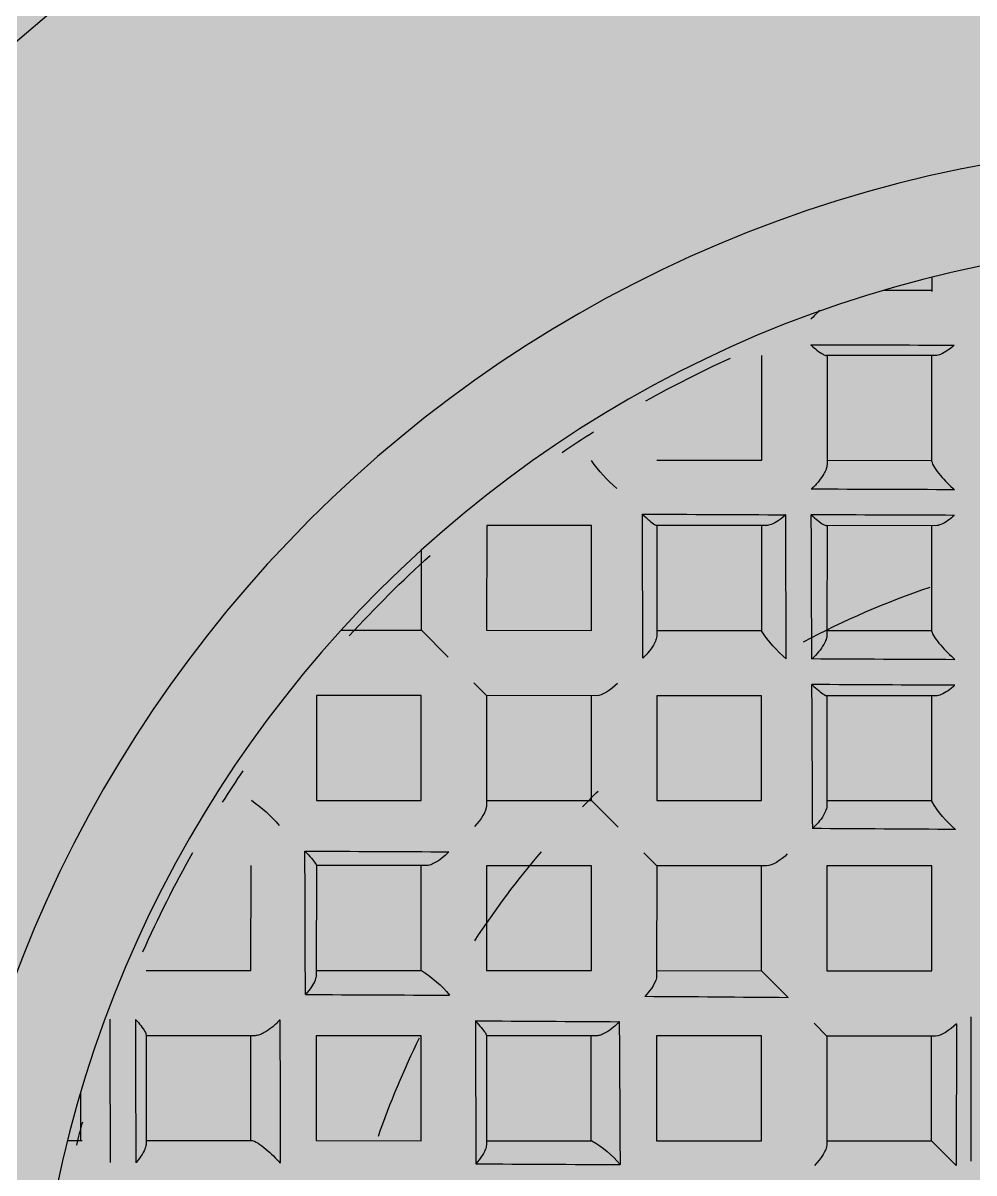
# Model space of a CAD drawing. Header units: millimetres. Extents: x 307301 to 459443, y -2888111 to -2805601.
# Drawn here: x 452136.6 to 452141.25, y -2880578.68 to -2880573.05 of the extents above; entities that cross this region are included whole.
import ezdxf

# ---------------------------------------------------------------- set-up
doc = ezdxf.new("R2010")
doc.units = ezdxf.units.MM
doc.header["$LTSCALE"] = 10
doc.header["$MEASUREMENT"] = 0
for name, color, linetype in [('$DDT_AUDIT_GENERATED_(131)', 7, 'Continuous'), ('$DDT_AUDIT_GENERATED_(159)', 7, 'Continuous'), ('$DDT_AUDIT_GENERATED_(15E)', 7, 'Continuous'), ('$DDT_AUDIT_GENERATED_(224)', 7, 'Continuous'), ('$DDT_AUDIT_GENERATED_(77)', 7, 'Continuous'), ('$DDT_AUDIT_GENERATED_(7E)', 7, 'Continuous'), ('$DDT_AUDIT_GENERATED_(901)', 7, 'Continuous'), ('$DDT_AUDIT_GENERATED_(E33)', 7, 'Continuous'), ('BMA  furniture', 6, 'Continuous'), ('Furniture - Plan', 3, 'Continuous')]:
    doc.layers.add(name, color=color, linetype=linetype)

# ---------------------------------------------------------------- blocks, each defined once
blk = doc.blocks.new('TUFTUFTU')
at = {"layer": 'Furniture - Plan', "ltscale": 0.01}
h = blk.add_hatch(color=250, dxfattribs=at)
h.dxf.hatch_style = 1
h.set_gradient(color1=(51, 51, 51), color2=(105, 105, 105), one_color=1, tint=0.41, name='INVCYLINDER')
edge = h.paths.add_edge_path()
edge.add_arc((1413476.938, -245799), 296.526, 0, 360)
at = {"layer": '$DDT_AUDIT_GENERATED_(131)', "color": 6, "linetype": 'Continuous'}
for start, end in [(330.839, 335.462), (326.0609, 327.886), (312.3534, 317.9087), (302.1611, 303.9939), (293.9044, 299.3219), (283.9561, 285.1285)]:
    blk.add_arc((1413476.938, -245799), 11.517, start, end, dxfattribs=at)
at = {"layer": '$DDT_AUDIT_GENERATED_(159)', "color": 6, "linetype": 'Continuous'}
for start, end in [(332.1456, 341.0321), (314.3366, 315.7705), (303.2509, 310.4188), (289.192, 296.0635)]:
    blk.add_arc((1413476.938, -245799), 8.71, start, end, dxfattribs=at)
at = {"layer": '$DDT_AUDIT_GENERATED_(15E)', "color": 3, "linetype": 'Continuous'}
for radius in [295.946, 295.558]:
    blk.add_circle((1413476.938, -245799), radius, dxfattribs=at)
at = {"layer": '$DDT_AUDIT_GENERATED_(224)', "color": 3, "linetype": 'Continuous'}
for radius in [300, 296.526, 296.132]:
    blk.add_circle((1413476.938, -245799), radius, dxfattribs=at)
at = {"layer": '$DDT_AUDIT_GENERATED_(77)', "color": 6, "linetype": 'Continuous'}
for radius in [20.285, 17.962, 12.581]:
    blk.add_circle((1413476.938, -245799), radius, dxfattribs=at)
blk.add_arc((1413476.938, -245799), 18.03, 345.0261, 285.0261, dxfattribs=at)
at = {"layer": '$DDT_AUDIT_GENERATED_(7E)', "color": 6, "linetype": 'Continuous'}
for radius in [62.905, 61.937]:
    blk.add_circle((1413476.938, -245799), radius, dxfattribs=at)
at = {"layer": '$DDT_AUDIT_GENERATED_(901)', "color": 6, "linetype": 'Continuous'}
for p, q in [((1413479.559, -245801.428), (1413480.97, -245801.427)), ((1413480.901, -245801.573), (1413479.514, -245801.574)), ((1413479.756, -245801.815), (1413479.514, -245801.574)), ((1413484.111, -245801.772), (1413484.111, -245802.843)), ((1413479.756, -245801.815), (1413480.782, -245801.815)), ((1413479.756, -245802.841), (1413479.756, -245801.815)), ((1413480.782, -245801.776), (1413480.782, -245802.409)), ((1413481.421, -245801.814), (1413482.446, -245801.814)), ((1413481.421, -245802.84), (1413481.421, -245801.814)), ((1413482.446, -245801.814), (1413482.447, -245802.84)), ((1413483.078, -245801.813), (1413484.111, -245801.813)), ((1413483.086, -245802.839), (1413483.085, -245801.813)), ((1413484.74, -245801.813), (1413485.776, -245801.812)), ((1413484.75, -245802.839), (1413484.75, -245801.813)), ((1413485.775, -245801.773), (1413485.776, -245802.845)), ((1413486.402, -245801.812), (1413487.44, -245801.812)), ((1413486.415, -245802.838), (1413486.414, -245801.812)), ((1413487.44, -245801.774), (1413487.441, -245802.847)), ((1413488.065, -245801.811), (1413488.206, -245801.811)), ((1413488.079, -245802.281), (1413488.079, -245801.811)), ((1413480.782, -245802.409), (1413480.782, -245802.84)), ((1413480.351, -245802.841), (1413479.718, -245802.841)), ((1413480.782, -245802.84), (1413480.351, -245802.841)), ((1413480.907, -245802.965), (1413480.782, -245802.84)), ((1413482.447, -245802.84), (1413481.421, -245802.84)), ((1413484.111, -245802.839), (1413483.039, -245802.839)), ((1413485.776, -245802.838), (1413484.706, -245802.839)), ((1413487.441, -245802.837), (1413486.372, -245802.838)), ((1413481.421, -245803.479), (1413481.159, -245803.217)), ((1413482.447, -245803.431), (1413482.448, -245804.504)), ((1413485.776, -245803.433), (1413485.777, -245804.505)), ((1413479.757, -245803.48), (1413480.783, -245803.479)), ((1413479.757, -245804.505), (1413479.757, -245803.48)), ((1413480.783, -245803.479), (1413480.783, -245804.505)), ((1413481.421, -245803.479), (1413482.447, -245803.478)), ((1413481.422, -245804.505), (1413481.421, -245803.479)), ((1413483.086, -245803.478), (1413484.112, -245803.478)), ((1413483.086, -245804.504), (1413483.086, -245803.478)), ((1413484.112, -245803.478), (1413484.112, -245804.503)), ((1413484.747, -245803.477), (1413485.776, -245803.477)), ((1413484.751, -245804.503), (1413484.75, -245803.477)), ((1413486.415, -245803.477), (1413487.441, -245803.476)), ((1413486.415, -245804.502), (1413486.415, -245803.477)), ((1413480.783, -245804.505), (1413479.757, -245804.505)), ((1413482.448, -245804.504), (1413481.374, -245804.505)), ((1413482.573, -245804.629), (1413482.448, -245804.504)), ((1413484.112, -245804.503), (1413483.086, -245804.504)), ((1413485.777, -245804.503), (1413484.703, -245804.503)), ((1413483.087, -245805.143), (1413482.825, -245804.881)), ((1413479.758, -245806.17), (1413479.757, -245805.137)), ((1413479.757, -245805.144), (1413480.783, -245805.144)), ((1413480.783, -245805.097), (1413480.784, -245806.17)), ((1413481.422, -245805.143), (1413482.448, -245805.143)), ((1413481.423, -245806.169), (1413481.422, -245805.143)), ((1413482.448, -245805.143), (1413482.448, -245806.169)), ((1413483.087, -245805.143), (1413484.112, -245805.142)), ((1413483.087, -245806.168), (1413483.087, -245805.143)), ((1413484.112, -245805.094), (1413484.113, -245806.168)), ((1413484.751, -245805.142), (1413485.777, -245805.141)), ((1413484.752, -245806.168), (1413484.751, -245805.142)), ((1413485.777, -245805.141), (1413485.778, -245806.167)), ((1413480.788, -245806.17), (1413479.717, -245806.17)), ((1413482.448, -245806.169), (1413481.423, -245806.169)), ((1413484.113, -245806.168), (1413483.039, -245806.168)), ((1413484.238, -245806.293), (1413484.113, -245806.168)), ((1413485.778, -245806.167), (1413484.752, -245806.168)), ((1413484.752, -245806.806), (1413484.49, -245806.545)), ((1413479.758, -245806.809), (1413480.784, -245806.808)), ((1413479.759, -245807.835), (1413479.758, -245806.809)), ((1413480.784, -245806.808), (1413480.785, -245807.834)), ((1413481.423, -245807.834), (1413481.423, -245806.804)), ((1413481.423, -245806.808), (1413482.449, -245806.807)), ((1413482.449, -245806.76), (1413482.449, -245807.833)), ((1413483.087, -245806.807), (1413484.113, -245806.807)), ((1413483.088, -245807.833), (1413483.087, -245806.807)), ((1413484.113, -245806.807), (1413484.114, -245807.833)), ((1413484.752, -245806.806), (1413485.539, -245806.806)), ((1413484.752, -245807.593), (1413484.752, -245806.806)), ((1413480.785, -245807.834), (1413479.759, -245807.835)), ((1413482.452, -245807.833), (1413481.379, -245807.834)), ((1413484.114, -245807.833), (1413483.088, -245807.833)), ((1413479.759, -245809.499), (1413479.759, -245808.461)), ((1413479.759, -245808.473), (1413480.785, -245808.473)), ((1413480.785, -245808.43), (1413480.785, -245809.499)), ((1413481.424, -245808.473), (1413482.449, -245808.472)), ((1413481.424, -245809.498), (1413481.424, -245808.473)), ((1413480.795, -245809.499), (1413479.722, -245809.499)), ((1413479.76, -245810.265), (1413479.76, -245810.124)), ((1413479.76, -245810.138), (1413480.229, -245810.138))]:
    blk.add_line(p, q, dxfattribs=at)
for centre, radius, start, end in [((1415280.72, -245790.579), 1797.951, 180.350594, 180.395135), ((1413483.576, -245800.945), 1.001, 219.4629, 240.2045), ((1414950.998, -245795.016), 1466.799, 180.256692, 180.311337), ((1414948.762, -245795.353), 1464.311, 180.24395, 180.298697), ((1415050.24, -245796.462), 1564.372, 180.187877, 180.239169), ((1415082.081, -245796.576), 1595.962, 180.180084, 180.230369), ((1415310.697, -245796.983), 1823.164, 180.144928, 180.188983), ((1413488.494, -244824.81), 978.185, 269.667209, 269.749692), ((1413490.205, -244434.021), 1368.978, 269.760007, 269.819025), ((1413488.34, -245803.486), 0.732, 128.4799, 138.1342), ((1412543.76, -245811.196), 937.434, 0.401846, 0.487663), ((1413490.703, -244339.098), 1464.152, 269.756176, 269.811348), ((1413485.367, -245802.495), 1.162, 219.6562, 237.7323), ((1413492.236, -244057.567), 1747.089, 269.745654, 269.79185), ((1412621.074, -245809.949), 858.465, 0.245407, 0.339537), ((1413470.159, -247602.689), 1797.851, 89.65697, 89.701513), ((1413478.889, -245805.636), 1.001, 29.8476, 50.5892), ((1412458.75, -245811.705), 1022.195, 0.304189, 0.383121), ((1413487.213, -245803.979), 1.411, 220.5105, 235.4572), ((1413474.294, -247273.112), 1466.849, 89.74077, 89.795413), ((1412085.775, -245813.771), 1395.425, 0.239399, 0.297288), ((1413480.441, -245807.425), 1.162, 32.3198, 50.3959), ((1411694.667, -245816.083), 1787.943, 0.260784, 0.305924), ((1413475.974, -247404.115), 1595.933, 89.821736, 89.872022), ((1413481.927, -245809.27), 1.411, 34.5949, 49.5417), ((1413476.589, -247632.782), 1823.185, 89.863123, 89.907178), ((1413476.676, -247680.961), 1871.113, 89.869268, 89.9122)]:
    blk.add_arc(centre, radius, start, end, dxfattribs=at)
for points in [[(1413480.901, -245801.573), (1413480.837, -245801.64), (1413480.782, -245801.722), (1413480.782, -245801.776)], [(1413479.718, -245802.841), (1413479.664, -245802.841), (1413479.582, -245802.897), (1413479.515, -245802.961)], [(1413482.563, -245803.227), (1413482.5, -245803.292), (1413482.447, -245803.373), (1413482.447, -245803.431)], [(1413485.889, -245804.645), (1413485.886, -245804.181), (1413485.884, -245803.713), (1413485.882, -245803.242)], [(1413481.374, -245804.505), (1413481.316, -245804.505), (1413481.235, -245804.558), (1413481.17, -245804.621)], [(1413484.231, -245804.888), (1413484.167, -245804.954), (1413484.112, -245805.036), (1413484.112, -245805.094)], [(1413483.039, -245806.168), (1413482.981, -245806.169), (1413482.898, -245806.223), (1413482.833, -245806.287)], [(1413481.188, -245807.94), (1413481.66, -245807.942), (1413482.127, -245807.943), (1413482.591, -245807.945)]]:
    blk.add_open_spline(points, degree=3, dxfattribs=at)
for points, knots in [([(1413484.213, -245801.587), (1413484.212, -245801.588), (1413484.212, -245801.589), (1413484.211, -245801.59), (1413484.192, -245801.611), (1413484.175, -245801.632), (1413484.16, -245801.654), (1413484.144, -245801.677), (1413484.131, -245801.701), (1413484.122, -245801.723), (1413484.115, -245801.741), (1413484.111, -245801.758), (1413484.111, -245801.772)], [0, 0, 0, 0, 0.014912, 0.014912, 0.014912, 0.34563, 0.34563, 0.34563, 0.710402, 0.710402, 0.710402, 1, 1, 1, 1]), ([(1413484.74, -245801.813), (1413484.729, -245801.813), (1413484.708, -245801.803), (1413484.66, -245801.77), (1413484.633, -245801.749), (1413484.555, -245801.682), (1413484.506, -245801.633), (1413484.465, -245801.588)], [0, 0, 0, 0, 0.25, 0.25, 0.5, 0.5, 1, 1, 1, 1]), ([(1413485.876, -245801.592), (1413485.875, -245801.593), (1413485.874, -245801.594), (1413485.874, -245801.594), (1413485.856, -245801.615), (1413485.84, -245801.635), (1413485.826, -245801.656), (1413485.809, -245801.679), (1413485.796, -245801.703), (1413485.787, -245801.725), (1413485.78, -245801.743), (1413485.775, -245801.76), (1413485.775, -245801.773)], [0, 0, 0, 0, 0.014955, 0.014955, 0.014955, 0.332887, 0.332887, 0.332887, 0.705714, 0.705714, 0.705714, 1, 1, 1, 1]), ([(1413486.402, -245801.812), (1413486.39, -245801.812), (1413486.369, -245801.802), (1413486.32, -245801.771), (1413486.293, -245801.751), (1413486.216, -245801.686), (1413486.168, -245801.638), (1413486.127, -245801.592)], [0, 0, 0, 0, 0.25, 0.25, 0.5, 0.5, 1, 1, 1, 1]), ([(1413487.54, -245801.595), (1413487.539, -245801.596), (1413487.538, -245801.597), (1413487.537, -245801.598), (1413487.52, -245801.617), (1413487.504, -245801.637), (1413487.491, -245801.657), (1413487.474, -245801.681), (1413487.461, -245801.705), (1413487.451, -245801.727), (1413487.444, -245801.744), (1413487.44, -245801.761), (1413487.44, -245801.774)], [0, 0, 0, 0, 0.014965, 0.014965, 0.014965, 0.324839, 0.324839, 0.324839, 0.702876, 0.702876, 0.702876, 1, 1, 1, 1]), ([(1413483.039, -245802.839), (1413483.025, -245802.839), (1413483.01, -245802.843), (1413482.994, -245802.849), (1413482.977, -245802.854), (1413482.96, -245802.863), (1413482.944, -245802.872), (1413482.918, -245802.887), (1413482.892, -245802.906), (1413482.868, -245802.926), (1413482.849, -245802.941), (1413482.831, -245802.958), (1413482.815, -245802.976), (1413482.814, -245802.977), (1413482.813, -245802.978), (1413482.812, -245802.979)], [0, 0, 0, 0, 0.212867, 0.212867, 0.212867, 0.423265, 0.423265, 0.423265, 0.743237, 0.743237, 0.743237, 0.986997, 0.986997, 0.986997, 1, 1, 1, 1]), ([(1413484.22, -245802.986), (1413484.219, -245802.985), (1413484.219, -245802.984), (1413484.218, -245802.983), (1413484.197, -245802.961), (1413484.178, -245802.939), (1413484.162, -245802.92), (1413484.145, -245802.9), (1413484.131, -245802.882), (1413484.122, -245802.867), (1413484.116, -245802.857), (1413484.111, -245802.848), (1413484.111, -245802.843)], [0, 0, 0, 0, 0.013311, 0.013311, 0.013311, 0.371992, 0.371992, 0.371992, 0.734773, 0.734773, 0.734773, 1, 1, 1, 1]), ([(1413484.706, -245802.839), (1413484.693, -245802.839), (1413484.678, -245802.842), (1413484.662, -245802.847), (1413484.647, -245802.853), (1413484.63, -245802.861), (1413484.614, -245802.87), (1413484.589, -245802.884), (1413484.564, -245802.902), (1413484.541, -245802.921), (1413484.517, -245802.941), (1413484.494, -245802.962), (1413484.474, -245802.984), (1413484.473, -245802.985), (1413484.472, -245802.986), (1413484.471, -245802.987)], [0, 0, 0, 0, 0.198123, 0.198123, 0.198123, 0.393986, 0.393986, 0.393986, 0.691201, 0.691201, 0.691201, 0.987467, 0.987467, 0.987467, 1, 1, 1, 1]), ([(1413485.881, -245802.992), (1413485.88, -245802.991), (1413485.88, -245802.99), (1413485.879, -245802.99), (1413485.86, -245802.969), (1413485.843, -245802.949), (1413485.828, -245802.93), (1413485.811, -245802.909), (1413485.796, -245802.889), (1413485.787, -245802.873), (1413485.78, -245802.862), (1413485.776, -245802.852), (1413485.776, -245802.845)], [0, 0, 0, 0, 0.013593, 0.013593, 0.013593, 0.347736, 0.347736, 0.347736, 0.724088, 0.724088, 0.724088, 1, 1, 1, 1]), ([(1413486.372, -245802.838), (1413486.36, -245802.838), (1413486.346, -245802.841), (1413486.33, -245802.846), (1413486.315, -245802.852), (1413486.299, -245802.859), (1413486.283, -245802.868), (1413486.26, -245802.882), (1413486.235, -245802.899), (1413486.212, -245802.918), (1413486.185, -245802.94), (1413486.159, -245802.964), (1413486.135, -245802.99), (1413486.134, -245802.991), (1413486.133, -245802.992), (1413486.132, -245802.993)], [0, 0, 0, 0, 0.187816, 0.187816, 0.187816, 0.373526, 0.373526, 0.373526, 0.654344, 0.654344, 0.654344, 0.987809, 0.987809, 0.987809, 1, 1, 1, 1]), ([(1413487.544, -245802.997), (1413487.543, -245802.996), (1413487.542, -245802.995), (1413487.541, -245802.994), (1413487.524, -245802.974), (1413487.507, -245802.955), (1413487.493, -245802.937), (1413487.476, -245802.915), (1413487.461, -245802.894), (1413487.452, -245802.877), (1413487.445, -245802.865), (1413487.441, -245802.854), (1413487.441, -245802.847)], [0, 0, 0, 0, 0.013794, 0.013794, 0.013794, 0.332699, 0.332699, 0.332699, 0.717117, 0.717117, 0.717117, 1, 1, 1, 1]), ([(1413485.882, -245803.242), (1413485.881, -245803.243), (1413485.881, -245803.244), (1413485.88, -245803.245), (1413485.859, -245803.267), (1413485.84, -245803.291), (1413485.824, -245803.315), (1413485.809, -245803.338), (1413485.796, -245803.362), (1413485.787, -245803.384), (1413485.78, -245803.401), (1413485.776, -245803.419), (1413485.776, -245803.433)], [0, 0, 0, 0, 0.014755, 0.014755, 0.014755, 0.370759, 0.370759, 0.370759, 0.720009, 0.720009, 0.720009, 1, 1, 1, 1]), ([(1413484.703, -245804.503), (1413484.69, -245804.503), (1413484.674, -245804.507), (1413484.657, -245804.513), (1413484.641, -245804.518), (1413484.624, -245804.527), (1413484.607, -245804.537), (1413484.581, -245804.552), (1413484.555, -245804.571), (1413484.53, -245804.591), (1413484.514, -245804.605), (1413484.498, -245804.62), (1413484.483, -245804.636), (1413484.482, -245804.637), (1413484.481, -245804.638), (1413484.48, -245804.639)], [0, 0, 0, 0, 0.219462, 0.219462, 0.219462, 0.43637, 0.43637, 0.43637, 0.765904, 0.765904, 0.765904, 0.986795, 0.986795, 0.986795, 1, 1, 1, 1]), ([(1413485.889, -245804.645), (1413485.888, -245804.644), (1413485.887, -245804.643), (1413485.886, -245804.642), (1413485.864, -245804.618), (1413485.843, -245804.595), (1413485.826, -245804.575), (1413485.81, -245804.557), (1413485.796, -245804.539), (1413485.787, -245804.526), (1413485.781, -245804.517), (1413485.777, -245804.509), (1413485.777, -245804.505)], [0, 0, 0, 0, 0.013084, 0.013084, 0.013084, 0.39311, 0.39311, 0.39311, 0.743636, 0.743636, 0.743636, 1, 1, 1, 1]), ([(1413480.922, -245804.87), (1413480.922, -245804.871), (1413480.921, -245804.872), (1413480.92, -245804.873), (1413480.902, -245804.889), (1413480.885, -245804.907), (1413480.87, -245804.926), (1413480.849, -245804.95), (1413480.831, -245804.976), (1413480.816, -245805.002), (1413480.806, -245805.018), (1413480.798, -245805.036), (1413480.792, -245805.052), (1413480.787, -245805.068), (1413480.783, -245805.084), (1413480.783, -245805.097)], [0, 0, 0, 0, 0.013003, 0.013003, 0.013003, 0.256763, 0.256763, 0.256763, 0.576735, 0.576735, 0.576735, 0.787133, 0.787133, 0.787133, 1, 1, 1, 1]), ([(1413479.717, -245806.17), (1413479.703, -245806.17), (1413479.686, -245806.174), (1413479.668, -245806.181), (1413479.646, -245806.19), (1413479.622, -245806.204), (1413479.599, -245806.22), (1413479.577, -245806.234), (1413479.556, -245806.251), (1413479.535, -245806.27), (1413479.534, -245806.271), (1413479.533, -245806.272), (1413479.532, -245806.272)], [0, 0, 0, 0, 0.289598, 0.289598, 0.289598, 0.65437, 0.65437, 0.65437, 0.985088, 0.985088, 0.985088, 1, 1, 1, 1]), ([(1413480.931, -245806.278), (1413480.93, -245806.277), (1413480.929, -245806.277), (1413480.928, -245806.276), (1413480.906, -245806.255), (1413480.884, -245806.236), (1413480.865, -245806.22), (1413480.845, -245806.203), (1413480.827, -245806.189), (1413480.812, -245806.18), (1413480.802, -245806.174), (1413480.793, -245806.17), (1413480.788, -245806.17)], [0, 0, 0, 0, 0.013311, 0.013311, 0.013311, 0.371992, 0.371992, 0.371992, 0.734773, 0.734773, 0.734773, 1, 1, 1, 1]), ([(1413482.584, -245806.536), (1413482.583, -245806.537), (1413482.582, -245806.538), (1413482.581, -245806.539), (1413482.566, -245806.554), (1413482.551, -245806.57), (1413482.537, -245806.587), (1413482.516, -245806.611), (1413482.497, -245806.637), (1413482.482, -245806.663), (1413482.472, -245806.68), (1413482.464, -245806.698), (1413482.458, -245806.714), (1413482.452, -245806.73), (1413482.449, -245806.746), (1413482.449, -245806.76)], [0, 0, 0, 0, 0.013205, 0.013205, 0.013205, 0.234096, 0.234096, 0.234096, 0.56363, 0.56363, 0.56363, 0.780538, 0.780538, 0.780538, 1, 1, 1, 1]), ([(1413481.379, -245807.834), (1413481.365, -245807.834), (1413481.348, -245807.838), (1413481.33, -245807.845), (1413481.308, -245807.853), (1413481.285, -245807.866), (1413481.262, -245807.882), (1413481.238, -245807.898), (1413481.214, -245807.917), (1413481.191, -245807.937), (1413481.19, -245807.938), (1413481.189, -245807.939), (1413481.188, -245807.94)], [0, 0, 0, 0, 0.279991, 0.279991, 0.279991, 0.629241, 0.629241, 0.629241, 0.985245, 0.985245, 0.985245, 1, 1, 1, 1]), ([(1413482.591, -245807.945), (1413482.59, -245807.944), (1413482.589, -245807.943), (1413482.589, -245807.943), (1413482.565, -245807.92), (1413482.542, -245807.9), (1413482.522, -245807.882), (1413482.503, -245807.866), (1413482.486, -245807.853), (1413482.473, -245807.844), (1413482.463, -245807.837), (1413482.456, -245807.833), (1413482.452, -245807.833)], [0, 0, 0, 0, 0.013084, 0.013084, 0.013084, 0.39311, 0.39311, 0.39311, 0.743636, 0.743636, 0.743636, 1, 1, 1, 1]), ([(1413479.759, -245808.461), (1413479.759, -245808.449), (1413479.749, -245808.428), (1413479.718, -245808.379), (1413479.698, -245808.353), (1413479.633, -245808.276), (1413479.584, -245808.227), (1413479.539, -245808.187)], [0, 0, 0, 0, 0.25, 0.25, 0.5, 0.5, 1, 1, 1, 1]), ([(1413480.94, -245808.19), (1413480.939, -245808.191), (1413480.938, -245808.192), (1413480.937, -245808.193), (1413480.911, -245808.217), (1413480.886, -245808.243), (1413480.864, -245808.27), (1413480.846, -245808.293), (1413480.829, -245808.318), (1413480.815, -245808.342), (1413480.806, -245808.357), (1413480.799, -245808.373), (1413480.793, -245808.389), (1413480.788, -245808.404), (1413480.785, -245808.418), (1413480.785, -245808.43)], [0, 0, 0, 0, 0.012191, 0.012191, 0.012191, 0.345656, 0.345656, 0.345656, 0.626474, 0.626474, 0.626474, 0.812184, 0.812184, 0.812184, 1, 1, 1, 1]), ([(1413479.722, -245809.499), (1413479.709, -245809.499), (1413479.692, -245809.503), (1413479.675, -245809.511), (1413479.653, -245809.52), (1413479.629, -245809.533), (1413479.605, -245809.55), (1413479.585, -245809.564), (1413479.565, -245809.579), (1413479.546, -245809.596), (1413479.545, -245809.597), (1413479.544, -245809.598), (1413479.543, -245809.599)], [0, 0, 0, 0, 0.297124, 0.297124, 0.297124, 0.675161, 0.675161, 0.675161, 0.985035, 0.985035, 0.985035, 1, 1, 1, 1]), ([(1413480.945, -245809.602), (1413480.944, -245809.601), (1413480.943, -245809.6), (1413480.942, -245809.599), (1413480.922, -245809.582), (1413480.903, -245809.565), (1413480.885, -245809.551), (1413480.863, -245809.534), (1413480.842, -245809.519), (1413480.825, -245809.51), (1413480.813, -245809.503), (1413480.802, -245809.499), (1413480.795, -245809.499)], [0, 0, 0, 0, 0.013794, 0.013794, 0.013794, 0.332699, 0.332699, 0.332699, 0.717117, 0.717117, 0.717117, 1, 1, 1, 1])]:
    blk.add_open_spline(points, degree=3, knots=knots, dxfattribs=at)
at = {"layer": '$DDT_AUDIT_GENERATED_(E33)', "color": 6, "linetype": 'Continuous'}
blk.add_circle((1413476.938, -245799), 11.613, dxfattribs=at)
blk = doc.blocks.new('SDTYTYT')
at = {"layer": 'Furniture - Plan', "color": 3, "xscale": 0.5000000000000486, "yscale": 0.5000000000000486, "zscale": 0.5000000000000486, "rotation": 180}
blk.add_blockref('TUFTUFTU', (925445.3989, -2867082.7135), dxfattribs=at)

msp = doc.modelspace()

# ---------------------------------------------------------------- block references
at = {"layer": 'BMA  furniture', "xscale": -1, "rotation": 90}
msp.add_blockref('SDTYTYT', (-2292040.7651, -2661872.9997), dxfattribs=at)

doc.saveas('drawing.dxf')
